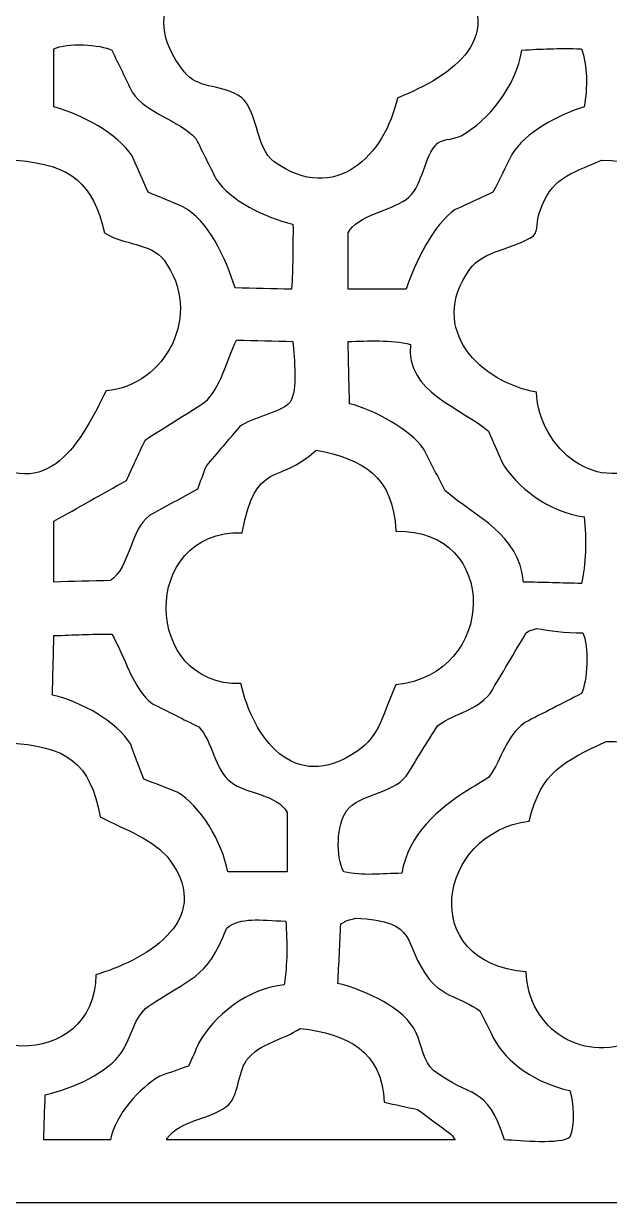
# Model space of a CAD drawing. Header units: centimetres. Extents: x -27.5 to -1.9, y -9.6 to -4.5.
# Drawn here: x -19.989 to -18.742, y -9.553 to -7.043 of the extents above; entities that cross this region are included whole.
import ezdxf

# ---------------------------------------------------------------- set-up
doc = ezdxf.new("R2010")
doc.units = ezdxf.units.CM
doc.header["$MEASUREMENT"] = 0
doc.layers.add('layer 1', color=7, linetype='Continuous')

msp = doc.modelspace()

# ---------------------------------------------------------------- linework, layer by layer
at = {"layer": 'layer 1', "color": 250}
for points, knots in [([(-27.47273, -4.52768), (-27.47273, -4.52768), (-16.31214, -4.52768), (-16.31214, -4.52768), (-16.31214, -4.52768), (-16.31214, -4.52768), (-16.31214, -9.55272), (-16.31214, -9.55272), (-16.31214, -9.55272), (-16.31214, -9.55272), (-27.47273, -9.55272), (-27.47273, -9.55272), (-27.47273, -9.55272), (-27.47273, -9.55272), (-27.47273, -4.52768), (-27.47273, -4.52768)], [0, 0, 0, 0, 0.2, 0.2, 0.2, 0.2, 0.4, 0.4, 0.4, 0.4, 0.6, 0.6, 0.6, 0.6, 1, 1, 1, 1]), ([(-19.39099, -6.70509), (-19.45014, -6.76518), (-19.50298, -6.76637), (-19.52363, -6.87166), (-19.52363, -6.87166), (-19.63631, -6.91658), (-19.75684, -7.00798), (-19.64702, -7.1462), (-19.64702, -7.1462), (-19.61786, -7.1829), (-19.57636, -7.17115), (-19.53289, -7.19556), (-19.53289, -7.19556), (-19.49034, -7.21945), (-19.4965, -7.30834), (-19.45577, -7.33746), (-19.45577, -7.33746), (-19.32481, -7.43105), (-19.21949, -7.32211), (-19.19356, -7.20173), (-19.19356, -7.20173), (-19.07701, -7.15452), (-18.95061, -7.07374), (-19.07017, -6.92719), (-19.07017, -6.92719), (-19.08491, -6.90913), (-19.11846, -6.8866), (-19.14421, -6.88092), (-19.14421, -6.88092), (-19.15963, -6.88092), (-19.17506, -6.88092), (-19.19048, -6.88092), (-19.19048, -6.88092), (-19.21095, -6.86959), (-19.21594, -6.78929), (-19.23058, -6.76987), (-19.23058, -6.76987), (-19.26542, -6.72364), (-19.32836, -6.72498), (-19.39099, -6.70509)], [0, 0, 0, 0, 0.0909091, 0.0909091, 0.0909091, 0.0909091, 0.1818182, 0.1818182, 0.1818182, 0.1818182, 0.2727273, 0.2727273, 0.2727273, 0.2727273, 0.3636364, 0.3636364, 0.3636364, 0.3636364, 0.4545455, 0.4545455, 0.4545455, 0.4545455, 0.5454545, 0.5454545, 0.5454545, 0.5454545, 0.6363636, 0.6363636, 0.6363636, 0.6363636, 0.7272727, 0.7272727, 0.7272727, 0.7272727, 0.8181818, 0.8181818, 0.8181818, 0.8181818, 1, 1, 1, 1]), ([(-19.41875, -7.60892), (-19.41568, -7.56149), (-19.41562, -7.52245), (-19.41567, -7.4701), (-19.41567, -7.4701), (-19.4787, -7.45515), (-19.54716, -7.42115), (-19.57916, -7.37447), (-19.57916, -7.37447), (-19.59355, -7.34569), (-19.60795, -7.31689), (-19.62234, -7.2881), (-19.62234, -7.2881), (-19.66054, -7.24693), (-19.72476, -7.23683), (-19.75807, -7.18939), (-19.75807, -7.18939), (-19.77247, -7.15957), (-19.78686, -7.12975), (-19.80126, -7.09993), (-19.80126, -7.09993), (-19.82507, -7.08751), (-19.89751, -7.08381), (-19.92465, -7.09685), (-19.92465, -7.09685), (-19.92465, -7.13797), (-19.92465, -7.17911), (-19.92465, -7.22024), (-19.92465, -7.22024), (-19.86145, -7.23884), (-19.79143, -7.27589), (-19.75807, -7.32512), (-19.75807, -7.32512), (-19.74676, -7.35082), (-19.73545, -7.37653), (-19.72414, -7.40224), (-19.72414, -7.40224), (-19.69946, -7.41252), (-19.67478, -7.4228), (-19.65011, -7.43308), (-19.65011, -7.43308), (-19.59633, -7.4608), (-19.55799, -7.54407), (-19.53906, -7.60583), (-19.53906, -7.60583), (-19.49896, -7.60686), (-19.45885, -7.60789), (-19.41875, -7.60892)], [0, 0, 0, 0, 0.0769231, 0.0769231, 0.0769231, 0.0769231, 0.1538462, 0.1538462, 0.1538462, 0.1538462, 0.2307692, 0.2307692, 0.2307692, 0.2307692, 0.3076923, 0.3076923, 0.3076923, 0.3076923, 0.3846154, 0.3846154, 0.3846154, 0.3846154, 0.4615385, 0.4615385, 0.4615385, 0.4615385, 0.5384615, 0.5384615, 0.5384615, 0.5384615, 0.6153846, 0.6153846, 0.6153846, 0.6153846, 0.6923077, 0.6923077, 0.6923077, 0.6923077, 0.7692308, 0.7692308, 0.7692308, 0.7692308, 0.8461538, 0.8461538, 0.8461538, 0.8461538, 1, 1, 1, 1]), ([(-19.29845, -7.60892), (-19.25732, -7.60892), (-19.21618, -7.60892), (-19.17506, -7.60892), (-19.17506, -7.60892), (-19.15543, -7.55134), (-19.11712, -7.47085), (-19.07017, -7.43925), (-19.07017, -7.43925), (-19.04344, -7.42692), (-19.0167, -7.41458), (-18.98997, -7.40224), (-18.98997, -7.40224), (-18.97661, -7.37551), (-18.96323, -7.34877), (-18.94987, -7.32203), (-18.94987, -7.32203), (-18.92135, -7.2748), (-18.85166, -7.23826), (-18.79563, -7.22024), (-18.79563, -7.22024), (-18.7891, -7.18024), (-18.78833, -7.13184), (-18.8018, -7.09685), (-18.8018, -7.09685), (-18.85284, -7.09591), (-18.88628, -7.09692), (-18.92828, -7.09993), (-18.92828, -7.09993), (-18.9408, -7.17633), (-18.99965, -7.25102), (-19.05784, -7.28193), (-19.05784, -7.28193), (-19.07846, -7.29289), (-19.09996, -7.28624), (-19.11336, -7.30353), (-19.11336, -7.30353), (-19.1394, -7.33712), (-19.14045, -7.39297), (-19.17506, -7.41766), (-19.17506, -7.41766), (-19.20963, -7.44233), (-19.27819, -7.45082), (-19.29845, -7.48861), (-19.29845, -7.48861), (-19.29845, -7.52871), (-19.29845, -7.56882), (-19.29845, -7.60892)], [0, 0, 0, 0, 0.0769231, 0.0769231, 0.0769231, 0.0769231, 0.1538462, 0.1538462, 0.1538462, 0.1538462, 0.2307692, 0.2307692, 0.2307692, 0.2307692, 0.3076923, 0.3076923, 0.3076923, 0.3076923, 0.3846154, 0.3846154, 0.3846154, 0.3846154, 0.4615385, 0.4615385, 0.4615385, 0.4615385, 0.5384615, 0.5384615, 0.5384615, 0.5384615, 0.6153846, 0.6153846, 0.6153846, 0.6153846, 0.6923077, 0.6923077, 0.6923077, 0.6923077, 0.7692308, 0.7692308, 0.7692308, 0.7692308, 0.8461538, 0.8461538, 0.8461538, 0.8461538, 1, 1, 1, 1]), ([(-20.00485, -7.33437), (-20.04288, -7.36078), (-20.09299, -7.36738), (-20.11899, -7.40532), (-20.11899, -7.40532), (-20.13462, -7.42815), (-20.13073, -7.47998), (-20.14983, -7.50095), (-20.14983, -7.50095), (-20.1865, -7.51744), (-20.22151, -7.52262), (-20.25163, -7.54414), (-20.25163, -7.54414), (-20.32065, -7.59346), (-20.33375, -7.72227), (-20.26397, -7.78166), (-20.26397, -7.78166), (-20.2365, -7.80504), (-20.16153, -7.80818), (-20.14058, -7.83719), (-20.14058, -7.83719), (-20.11301, -7.87537), (-20.12187, -7.93199), (-20.08505, -7.96057), (-20.08505, -7.96057), (-19.93707, -8.07546), (-19.86362, -7.92606), (-19.8136, -7.82485), (-19.8136, -7.82485), (-19.68724, -7.81534), (-19.60486, -7.66017), (-19.69021, -7.54722), (-19.69021, -7.54722), (-19.71876, -7.50944), (-19.777, -7.51528), (-19.81668, -7.48861), (-19.81668, -7.48861), (-19.84211, -7.38433), (-19.88491, -7.3437), (-20.00485, -7.33437)], [0, 0, 0, 0, 0.0909091, 0.0909091, 0.0909091, 0.0909091, 0.1818182, 0.1818182, 0.1818182, 0.1818182, 0.2727273, 0.2727273, 0.2727273, 0.2727273, 0.3636364, 0.3636364, 0.3636364, 0.3636364, 0.4545455, 0.4545455, 0.4545455, 0.4545455, 0.5454545, 0.5454545, 0.5454545, 0.5454545, 0.6363636, 0.6363636, 0.6363636, 0.6363636, 0.7272727, 0.7272727, 0.7272727, 0.7272727, 0.8181818, 0.8181818, 0.8181818, 0.8181818, 1, 1, 1, 1]), ([(-18.75862, -7.33437), (-18.83008, -7.3647), (-18.865, -7.37134), (-18.89126, -7.44542), (-18.89126, -7.44542), (-18.89743, -7.46282), (-18.89266, -7.48308), (-18.9036, -7.49478), (-18.9036, -7.49478), (-18.9437, -7.52358), (-19.01085, -7.52556), (-19.03933, -7.56573), (-19.03933, -7.56573), (-19.13152, -7.69576), (-19.01451, -7.80732), (-18.89743, -7.82793), (-18.89743, -7.82793), (-18.8918, -7.94886), (-18.76628, -8.05336), (-18.65065, -7.97291), (-18.65065, -7.97291), (-18.60507, -7.94121), (-18.60903, -7.86015), (-18.56736, -7.82793), (-18.56736, -7.82793), (-18.50364, -7.77866), (-18.44817, -7.8079), (-18.41312, -7.71688), (-18.41312, -7.71688), (-18.3671, -7.59735), (-18.474, -7.50242), (-18.57353, -7.50095), (-18.57353, -7.50095), (-18.58514, -7.39935), (-18.64402, -7.33287), (-18.75862, -7.33437)], [0, 0, 0, 0, 0.1, 0.1, 0.1, 0.1, 0.2, 0.2, 0.2, 0.2, 0.3, 0.3, 0.3, 0.3, 0.4, 0.4, 0.4, 0.4, 0.5, 0.5, 0.5, 0.5, 0.6, 0.6, 0.6, 0.6, 0.7, 0.7, 0.7, 0.7, 0.8, 0.8, 0.8, 0.8, 1, 1, 1, 1]), ([(-19.92465, -8.23203), (-19.88455, -8.231), (-19.84444, -8.22998), (-19.80434, -8.22895), (-19.80434, -8.22895), (-19.76198, -8.20057), (-19.76304, -8.12143), (-19.72105, -8.09013), (-19.72105, -8.09013), (-19.68713, -8.07163), (-19.65319, -8.05311), (-19.61926, -8.03461), (-19.61926, -8.03461), (-19.61309, -8.01816), (-19.60692, -8.0017), (-19.60075, -7.98525), (-19.60075, -7.98525), (-19.5771, -7.95749), (-19.55345, -7.92972), (-19.5298, -7.90196), (-19.5298, -7.90196), (-19.50208, -7.88022), (-19.44726, -7.87467), (-19.42183, -7.84952), (-19.42183, -7.84952), (-19.40503, -7.81982), (-19.41363, -7.75894), (-19.41567, -7.71997), (-19.41567, -7.71997), (-19.45576, -7.71894), (-19.49587, -7.71791), (-19.53597, -7.71688), (-19.53597, -7.71688), (-19.55481, -7.75604), (-19.5713, -7.82301), (-19.60383, -7.84952), (-19.60383, -7.84952), (-19.64599, -7.87626), (-19.68815, -7.903), (-19.73031, -7.92973), (-19.73031, -7.92973), (-19.74367, -7.95852), (-19.75704, -7.98731), (-19.77041, -8.0161), (-19.77041, -8.0161), (-19.82182, -8.04489), (-19.87324, -8.07368), (-19.92465, -8.10247), (-19.92465, -8.10247), (-19.92465, -8.14566), (-19.92465, -8.18885), (-19.92465, -8.23203)], [0, 0, 0, 0, 0.0714286, 0.0714286, 0.0714286, 0.0714286, 0.1428571, 0.1428571, 0.1428571, 0.1428571, 0.2142857, 0.2142857, 0.2142857, 0.2142857, 0.2857143, 0.2857143, 0.2857143, 0.2857143, 0.3571429, 0.3571429, 0.3571429, 0.3571429, 0.4285714, 0.4285714, 0.4285714, 0.4285714, 0.5, 0.5, 0.5, 0.5, 0.5714286, 0.5714286, 0.5714286, 0.5714286, 0.6428571, 0.6428571, 0.6428571, 0.6428571, 0.7142857, 0.7142857, 0.7142857, 0.7142857, 0.7857143, 0.7857143, 0.7857143, 0.7857143, 0.8571429, 0.8571429, 0.8571429, 0.8571429, 1, 1, 1, 1]), ([(-19.29845, -7.71997), (-19.29742, -7.76418), (-19.29639, -7.8084), (-19.29536, -7.85261), (-19.29536, -7.85261), (-19.24491, -7.86443), (-19.16428, -7.90947), (-19.13804, -7.94824), (-19.13804, -7.94824), (-19.12262, -7.97805), (-19.10719, -8.00788), (-19.09177, -8.03769), (-19.09177, -8.03769), (-19.02665, -8.09474), (-18.9341, -8.12882), (-18.92519, -8.23203), (-18.92519, -8.23203), (-18.88407, -8.23306), (-18.84293, -8.23409), (-18.8018, -8.23512), (-18.8018, -8.23512), (-18.79208, -8.19745), (-18.79109, -8.13884), (-18.79563, -8.09322), (-18.79563, -8.09322), (-18.87042, -8.0831), (-18.94032, -8.03035), (-18.97146, -7.976), (-18.97146, -7.976), (-18.98072, -7.95441), (-18.98997, -7.93281), (-18.99923, -7.91122), (-18.99923, -7.91122), (-19.05489, -7.86204), (-19.17676, -7.82766), (-19.1658, -7.72613), (-19.1658, -7.72613), (-19.20682, -7.7159), (-19.25555, -7.7188), (-19.29845, -7.71997)], [0, 0, 0, 0, 0.0909091, 0.0909091, 0.0909091, 0.0909091, 0.1818182, 0.1818182, 0.1818182, 0.1818182, 0.2727273, 0.2727273, 0.2727273, 0.2727273, 0.3636364, 0.3636364, 0.3636364, 0.3636364, 0.4545455, 0.4545455, 0.4545455, 0.4545455, 0.5454545, 0.5454545, 0.5454545, 0.5454545, 0.6363636, 0.6363636, 0.6363636, 0.6363636, 0.7272727, 0.7272727, 0.7272727, 0.7272727, 0.8181818, 0.8181818, 0.8181818, 0.8181818, 1, 1, 1, 1]), ([(-19.19665, -8.12407), (-19.20204, -8.00541), (-19.26687, -7.97021), (-19.36631, -7.95132), (-19.36631, -7.95132), (-19.44851, -8.02804), (-19.49386, -7.96837), (-19.52363, -8.12715), (-19.52363, -8.12715), (-19.74285, -8.12036), (-19.73561, -8.45591), (-19.52672, -8.44796), (-19.52672, -8.44796), (-19.50089, -8.56133), (-19.41496, -8.6849), (-19.27994, -8.59295), (-19.27994, -8.59295), (-19.22916, -8.55837), (-19.2243, -8.51045), (-19.19665, -8.45105), (-19.19665, -8.45105), (-18.97947, -8.42834), (-18.97452, -8.11836), (-19.19665, -8.12407)], [0, 0, 0, 0, 0.1428571, 0.1428571, 0.1428571, 0.1428571, 0.2857143, 0.2857143, 0.2857143, 0.2857143, 0.4285714, 0.4285714, 0.4285714, 0.4285714, 0.5714286, 0.5714286, 0.5714286, 0.5714286, 0.7142857, 0.7142857, 0.7142857, 0.7142857, 1, 1, 1, 1]), ([(-18.89743, -8.33074), (-18.90486, -8.33409), (-18.9137, -8.33461), (-18.91902, -8.34), (-18.91902, -8.34), (-18.94473, -8.38318), (-18.97044, -8.42637), (-18.99614, -8.46956), (-18.99614, -8.46956), (-19.02838, -8.50735), (-19.06431, -8.50841), (-19.10719, -8.53742), (-19.10719, -8.53742), (-19.12981, -8.57341), (-19.15244, -8.6094), (-19.17506, -8.64539), (-19.17506, -8.64539), (-19.20343, -8.68279), (-19.27537, -8.68296), (-19.30153, -8.71942), (-19.30153, -8.71942), (-19.32253, -8.74869), (-19.32541, -8.81661), (-19.3077, -8.84898), (-19.3077, -8.84898), (-19.26589, -8.85863), (-19.22833, -8.85244), (-19.18431, -8.85206), (-19.18431, -8.85206), (-19.16896, -8.76757), (-19.10656, -8.71556), (-19.0455, -8.67623), (-19.0455, -8.67623), (-19.03007, -8.66698), (-19.01465, -8.65772), (-18.99923, -8.64847), (-18.99923, -8.64847), (-18.96752, -8.60376), (-18.9654, -8.56335), (-18.92211, -8.53125), (-18.92211, -8.53125), (-18.88201, -8.51069), (-18.8419, -8.49012), (-18.8018, -8.46956), (-18.8018, -8.46956), (-18.78874, -8.44534), (-18.78551, -8.36744), (-18.79872, -8.34), (-18.79872, -8.34), (-18.8376, -8.34067), (-18.869, -8.33617), (-18.89743, -8.33074)], [0, 0, 0, 0, 0.0714286, 0.0714286, 0.0714286, 0.0714286, 0.1428571, 0.1428571, 0.1428571, 0.1428571, 0.2142857, 0.2142857, 0.2142857, 0.2142857, 0.2857143, 0.2857143, 0.2857143, 0.2857143, 0.3571429, 0.3571429, 0.3571429, 0.3571429, 0.4285714, 0.4285714, 0.4285714, 0.4285714, 0.5, 0.5, 0.5, 0.5, 0.5714286, 0.5714286, 0.5714286, 0.5714286, 0.6428571, 0.6428571, 0.6428571, 0.6428571, 0.7142857, 0.7142857, 0.7142857, 0.7142857, 0.7857143, 0.7857143, 0.7857143, 0.7857143, 0.8571429, 0.8571429, 0.8571429, 0.8571429, 1, 1, 1, 1]), ([(-19.92465, -8.34617), (-19.92568, -8.38832), (-19.9267, -8.43049), (-19.92773, -8.47264), (-19.92773, -8.47264), (-19.86385, -8.48798), (-19.79197, -8.52833), (-19.76116, -8.57752), (-19.76116, -8.57752), (-19.7519, -8.6022), (-19.74265, -8.62688), (-19.73339, -8.65156), (-19.73339, -8.65156), (-19.70975, -8.66081), (-19.68609, -8.67007), (-19.66245, -8.67932), (-19.66245, -8.67932), (-19.61306, -8.70672), (-19.56639, -8.78581), (-19.55448, -8.84898), (-19.55448, -8.84898), (-19.51232, -8.84898), (-19.47016, -8.84898), (-19.428, -8.84898), (-19.428, -8.84898), (-19.428, -8.80683), (-19.428, -8.76466), (-19.428, -8.7225), (-19.428, -8.7225), (-19.44917, -8.6835), (-19.51409, -8.68397), (-19.54831, -8.65773), (-19.54831, -8.65773), (-19.58305, -8.63108), (-19.58595, -8.5718), (-19.61617, -8.54051), (-19.61617, -8.54051), (-19.64907, -8.52405), (-19.68198, -8.5076), (-19.71489, -8.49115), (-19.71489, -8.49115), (-19.75506, -8.46301), (-19.77553, -8.38546), (-19.80126, -8.34308), (-19.80126, -8.34308), (-19.84762, -8.34275), (-19.88149, -8.34453), (-19.92465, -8.34617)], [0, 0, 0, 0, 0.0769231, 0.0769231, 0.0769231, 0.0769231, 0.1538462, 0.1538462, 0.1538462, 0.1538462, 0.2307692, 0.2307692, 0.2307692, 0.2307692, 0.3076923, 0.3076923, 0.3076923, 0.3076923, 0.3846154, 0.3846154, 0.3846154, 0.3846154, 0.4615385, 0.4615385, 0.4615385, 0.4615385, 0.5384615, 0.5384615, 0.5384615, 0.5384615, 0.6153846, 0.6153846, 0.6153846, 0.6153846, 0.6923077, 0.6923077, 0.6923077, 0.6923077, 0.7692308, 0.7692308, 0.7692308, 0.7692308, 0.8461538, 0.8461538, 0.8461538, 0.8461538, 1, 1, 1, 1]), ([(-20.02644, -8.57444), (-20.05111, -8.60643), (-20.09796, -8.61718), (-20.12207, -8.64847), (-20.12207, -8.64847), (-20.14068, -8.67262), (-20.14222, -8.70817), (-20.15292, -8.74101), (-20.15292, -8.74101), (-20.38052, -8.76854), (-20.36907, -9.02461), (-20.156, -9.06183), (-20.156, -9.06183), (-20.14685, -9.26968), (-19.83622, -9.27325), (-19.83519, -9.068), (-19.83519, -9.068), (-19.74015, -9.04034), (-19.57965, -8.95684), (-19.67787, -8.8243), (-19.67787, -8.8243), (-19.71199, -8.77825), (-19.77362, -8.76002), (-19.82594, -8.73176), (-19.82594, -8.73176), (-19.84779, -8.61787), (-19.89416, -8.58005), (-20.02644, -8.57444)], [0, 0, 0, 0, 0.125, 0.125, 0.125, 0.125, 0.25, 0.25, 0.25, 0.25, 0.375, 0.375, 0.375, 0.375, 0.5, 0.5, 0.5, 0.5, 0.625, 0.625, 0.625, 0.625, 0.75, 0.75, 0.75, 0.75, 1, 1, 1, 1]), ([(-18.74936, -8.57135), (-18.83811, -8.61356), (-18.88822, -8.63538), (-18.91285, -8.74101), (-18.91285, -8.74101), (-19.10982, -8.76547), (-19.15233, -9.04488), (-18.91902, -9.06183), (-18.91902, -9.06183), (-18.91599, -9.18376), (-18.79565, -9.26323), (-18.67533, -9.20372), (-18.67533, -9.20372), (-18.62403, -9.17835), (-18.63136, -9.11431), (-18.59821, -9.07108), (-18.59821, -9.07108), (-18.56777, -9.03138), (-18.48781, -9.0364), (-18.45631, -8.99705), (-18.45631, -8.99705), (-18.364, -8.88174), (-18.46312, -8.74897), (-18.58587, -8.73484), (-18.58587, -8.73484), (-18.58777, -8.63253), (-18.64162, -8.56863), (-18.74936, -8.57135)], [0, 0, 0, 0, 0.125, 0.125, 0.125, 0.125, 0.25, 0.25, 0.25, 0.25, 0.375, 0.375, 0.375, 0.375, 0.5, 0.5, 0.5, 0.5, 0.625, 0.625, 0.625, 0.625, 0.75, 0.75, 0.75, 0.75, 1, 1, 1, 1]), ([(-19.43109, -8.95386), (-19.48882, -8.95222), (-19.52508, -8.9444), (-19.55756, -8.96928), (-19.55756, -8.96928), (-19.59716, -9.07895), (-19.64, -9.07675), (-19.72414, -9.13586), (-19.72414, -9.13586), (-19.75314, -9.15623), (-19.75997, -9.20141), (-19.77966, -9.23149), (-19.77966, -9.23149), (-19.81033, -9.27832), (-19.88222, -9.30826), (-19.94316, -9.32403), (-19.94316, -9.32403), (-19.94418, -9.3559), (-19.94521, -9.38778), (-19.94624, -9.41966), (-19.94624, -9.41966), (-19.89895, -9.41966), (-19.85164, -9.41966), (-19.80434, -9.41966), (-19.80434, -9.41966), (-19.79398, -9.36479), (-19.74112, -9.30862), (-19.69946, -9.28393), (-19.69946, -9.28393), (-19.6789, -9.27673), (-19.65833, -9.26953), (-19.63777, -9.26233), (-19.63777, -9.26233), (-19.63057, -9.24588), (-19.62337, -9.22943), (-19.61617, -9.21298), (-19.61617, -9.21298), (-19.58646, -9.1585), (-19.51131, -9.09539), (-19.43417, -9.08959), (-19.43417, -9.08959), (-19.42767, -9.04419), (-19.42757, -9.0004), (-19.43109, -8.95386)], [0, 0, 0, 0, 0.0833333, 0.0833333, 0.0833333, 0.0833333, 0.1666667, 0.1666667, 0.1666667, 0.1666667, 0.25, 0.25, 0.25, 0.25, 0.3333333, 0.3333333, 0.3333333, 0.3333333, 0.4166667, 0.4166667, 0.4166667, 0.4166667, 0.5, 0.5, 0.5, 0.5, 0.5833333, 0.5833333, 0.5833333, 0.5833333, 0.6666667, 0.6666667, 0.6666667, 0.6666667, 0.75, 0.75, 0.75, 0.75, 0.8333333, 0.8333333, 0.8333333, 0.8333333, 1, 1, 1, 1]), ([(-19.28302, -8.94769), (-19.2911, -8.95104), (-19.30199, -8.95129), (-19.3077, -8.95694), (-19.3077, -8.95694), (-19.30976, -8.95797), (-19.31181, -8.959), (-19.31387, -8.96003), (-19.31387, -8.96003), (-19.31592, -9.00218), (-19.31798, -9.04435), (-19.32004, -9.0865), (-19.32004, -9.0865), (-19.25876, -9.10209), (-19.17816, -9.13903), (-19.15346, -9.19139), (-19.15346, -9.19139), (-19.14106, -9.21769), (-19.13797, -9.25472), (-19.11645, -9.27159), (-19.11645, -9.27159), (-19.03863, -9.33257), (-19.00312, -9.29934), (-18.96529, -9.41966), (-18.96529, -9.41966), (-18.93239, -9.42067), (-18.84564, -9.43095), (-18.82648, -9.41349), (-18.82648, -9.41349), (-18.81553, -9.38941), (-18.81863, -9.33889), (-18.82648, -9.31477), (-18.82648, -9.31477), (-18.89655, -9.29863), (-18.96026, -9.25878), (-18.98997, -9.20064), (-18.98997, -9.20064), (-18.99923, -9.18213), (-19.00848, -9.16362), (-19.01773, -9.14511), (-19.01773, -9.14511), (-19.05772, -9.11624), (-19.09587, -9.11519), (-19.1257, -9.07725), (-19.1257, -9.07725), (-19.18541, -9.00132), (-19.14313, -8.95305), (-19.28302, -8.94769)], [0, 0, 0, 0, 0.0769231, 0.0769231, 0.0769231, 0.0769231, 0.1538462, 0.1538462, 0.1538462, 0.1538462, 0.2307692, 0.2307692, 0.2307692, 0.2307692, 0.3076923, 0.3076923, 0.3076923, 0.3076923, 0.3846154, 0.3846154, 0.3846154, 0.3846154, 0.4615385, 0.4615385, 0.4615385, 0.4615385, 0.5384615, 0.5384615, 0.5384615, 0.5384615, 0.6153846, 0.6153846, 0.6153846, 0.6153846, 0.6923077, 0.6923077, 0.6923077, 0.6923077, 0.7692308, 0.7692308, 0.7692308, 0.7692308, 0.8461538, 0.8461538, 0.8461538, 0.8461538, 1, 1, 1, 1]), ([(-19.40024, -9.18213), (-19.43832, -9.20823), (-19.4876, -9.21306), (-19.51438, -9.24999), (-19.51438, -9.24999), (-19.53369, -9.27664), (-19.53089, -9.32962), (-19.55756, -9.34871), (-19.55756, -9.34871), (-19.59953, -9.37873), (-19.65315, -9.37576), (-19.68404, -9.41657), (-19.68404, -9.41657), (-19.68404, -9.4176), (-19.68404, -9.41863), (-19.68404, -9.41966), (-19.68404, -9.41966), (-19.47944, -9.41966), (-19.27478, -9.41966), (-19.07017, -9.41966), (-19.07017, -9.41966), (-19.07326, -9.41554), (-19.07634, -9.41143), (-19.07943, -9.40732), (-19.07943, -9.40732), (-19.10308, -9.38984), (-19.12673, -9.37235), (-19.15038, -9.35488), (-19.15038, -9.35488), (-19.17402, -9.34973), (-19.19768, -9.34459), (-19.22133, -9.33945), (-19.22133, -9.33945), (-19.22679, -9.23067), (-19.29856, -9.19446), (-19.40024, -9.18213)], [0, 0, 0, 0, 0.1, 0.1, 0.1, 0.1, 0.2, 0.2, 0.2, 0.2, 0.3, 0.3, 0.3, 0.3, 0.4, 0.4, 0.4, 0.4, 0.5, 0.5, 0.5, 0.5, 0.6, 0.6, 0.6, 0.6, 0.7, 0.7, 0.7, 0.7, 0.8, 0.8, 0.8, 0.8, 1, 1, 1, 1])]:
    msp.add_open_spline(points, degree=3, knots=knots, dxfattribs=at)

doc.saveas('drawing.dxf')
